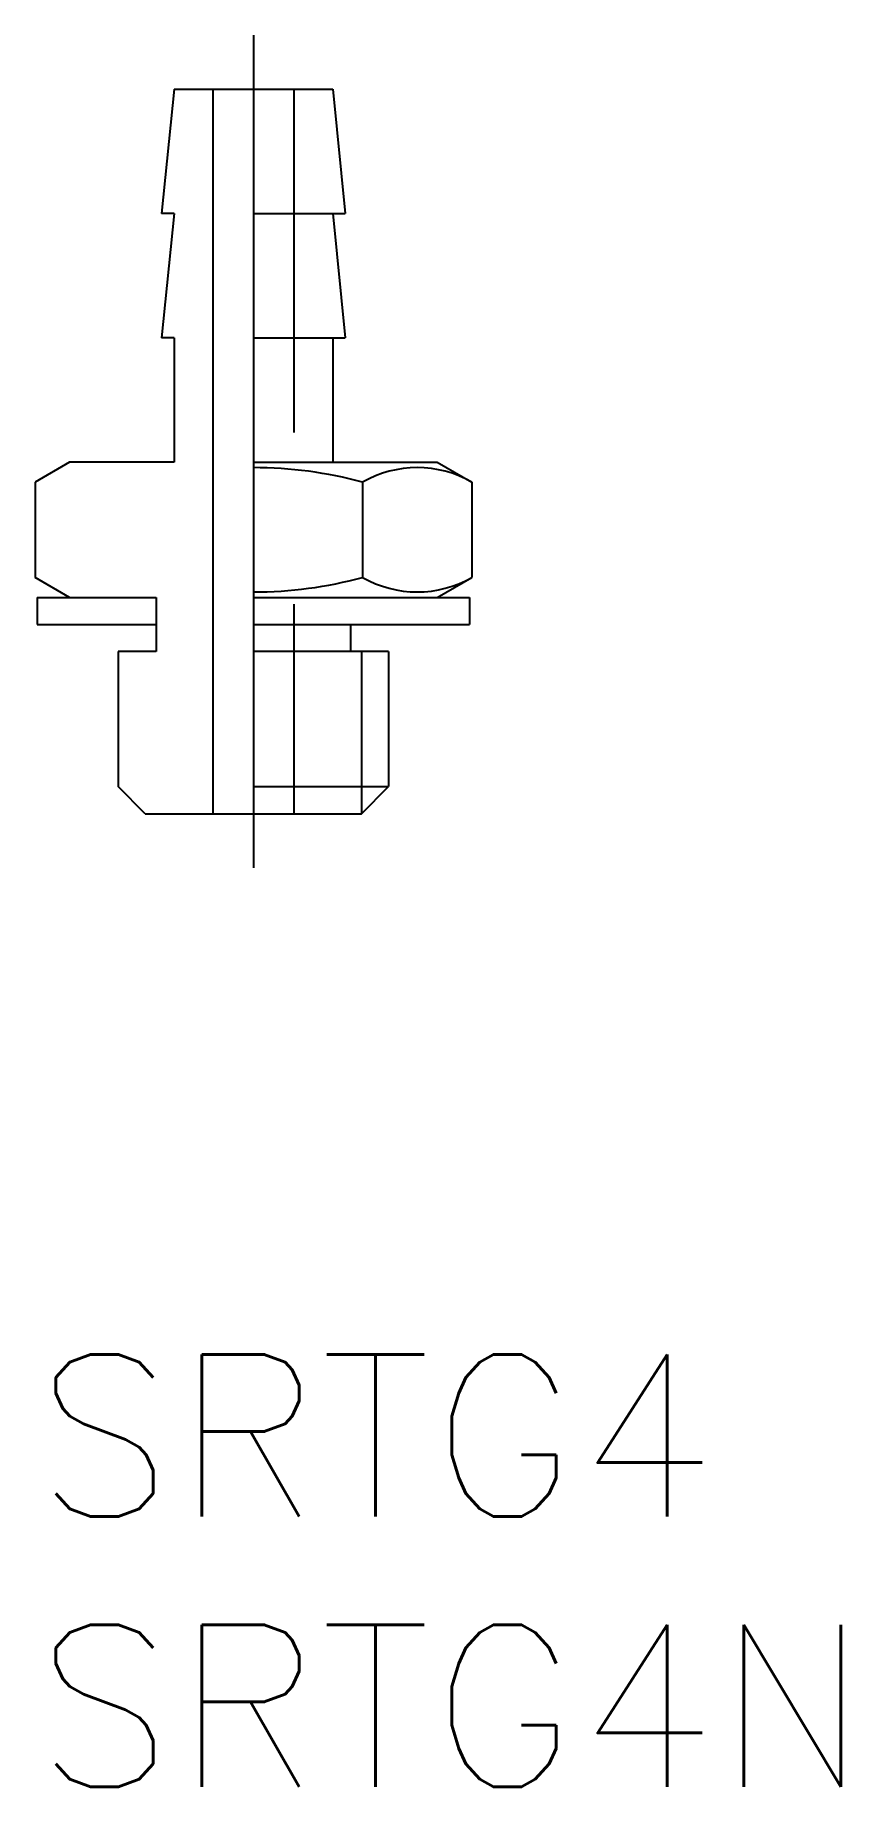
# Model space of a CAD drawing. Extents: x 0 to 14.9, y -8 to 24.4.
import ezdxf

# ---------------------------------------------------------------- set-up
doc = ezdxf.new("R2010")
doc.units = 0
doc.header["$LTSCALE"] = 0.5
doc.linetypes.add('CENTER', pattern=[50.8, 31.75, -6.35, 6.35, -6.35])
doc.linetypes.add('DASHED', pattern=[19.05, 12.7, -6.35])
for name, color, linetype in [('MSM_CENTER', 1, 'CENTER'), ('MSM_CONTINUOUS', 7, 'CONTINUOUS'), ('MSM_DASHED', 4, 'DASHED'), ('MSM_NARROW', 5, 'CONTINUOUS'), ('MSM_PART_NUMBER', 7, 'CONTINUOUS')]:
    doc.layers.add(name, color=color, linetype=linetype)
doc.styles.get("Standard").update_dxf_attribs({"font": 'txt.shx', "height": 3, "bigfont": 'bigfont.shx'})

# ---------------------------------------------------------------- blocks, each defined once
blk = doc.blocks.new('*U2')
at = {"layer": 'MSM_PART_NUMBER'}
blk.add_text('SRTG4', height=3, dxfattribs=at).set_placement((0, -3))
blk = doc.blocks.new('*U3')
at = {"layer": 'MSM_PART_NUMBER'}
blk.add_text('SRTG4N', height=3, dxfattribs=at).set_placement((0, -8))

msp = doc.modelspace()

# ---------------------------------------------------------------- linework, layer by layer
at = {"layer": 'MSM_CENTER'}
msp.add_line((4.041, 24.4), (4.041, 9), dxfattribs=at)
at = {"layer": 'MSM_CONTINUOUS'}
for p, q in [((2.572, 23.4), (2.341, 21.1)), ((2.572, 23.4), (5.511, 23.4)), ((3.291, 23.4), (3.291, 10)), ((5.511, 23.4), (5.741, 21.1)), ((2.572, 21.1), (2.341, 18.8)), ((2.572, 21.1), (2.341, 21.1)), ((4.041, 21.1), (5.741, 21.1)), ((5.511, 21.1), (5.741, 18.8)), ((2.572, 18.8), (2.341, 18.8)), ((2.572, 18.8), (2.572, 16.5)), ((4.041, 18.8), (5.741, 18.8)), ((5.511, 18.8), (5.511, 16.5)), ((0.641, 16.5), (0, 16.13)), ((2.572, 16.5), (0.641, 16.5)), ((4.041, 16.5), (7.441, 16.5)), ((7.441, 16.5), (8.083, 16.13)), ((0, 16.13), (0, 14.37)), ((6.062, 16.13), (6.062, 14.37)), ((8.083, 16.13), (8.083, 14.37)), ((0.641, 14), (0, 14.37)), ((7.441, 14), (8.083, 14.37)), ((0.041, 14), (2.241, 14)), ((0.041, 14), (0.041, 13.5)), ((2.241, 14), (2.241, 13)), ((4.041, 14), (8.041, 14)), ((8.041, 14), (8.041, 13.5)), ((0.041, 13.5), (2.241, 13.5)), ((4.041, 13.5), (8.041, 13.5)), ((5.841, 13.5), (5.841, 13)), ((1.541, 13), (1.541, 10.5)), ((2.241, 13), (1.541, 13)), ((1.891, 13), (1.892, 13)), ((2.066, 13), (2.066, 13)), ((6.541, 13), (4.041, 13)), ((6.541, 13), (6.541, 10.5)), ((2.041, 10), (1.541, 10.5)), ((4.041, 10.5), (6.541, 10.5)), ((6.041, 10), (6.541, 10.5)), ((2.041, 10), (6.041, 10))]:
    msp.add_line(p, q, dxfattribs=at)
for centre, radius, start, end in [((4.041, 8.713), 7.687, 74.7599, 90), ((7.073, 14.377), 2.023, 60.0406, 119.9593), ((4.041, 21.787), 7.687, 270, 285.24), ((7.073, 16.123), 2.023, 240.0407, 299.9594)]:
    msp.add_arc(centre, radius, start, end, dxfattribs=at)
at = {"layer": 'MSM_DASHED'}
msp.add_line((4.791, 23.4), (4.791, 10), dxfattribs=at)
at = {"layer": 'MSM_NARROW'}
msp.add_line((6.041, 13), (6.041, 10), dxfattribs=at)

# ---------------------------------------------------------------- block references
at = {"layer": 'MSM_CONTINUOUS'}
for name in ['*U2', '*U3']:
    msp.add_blockref(name, (0, 0), dxfattribs=at)

doc.saveas('drawing.dxf')
